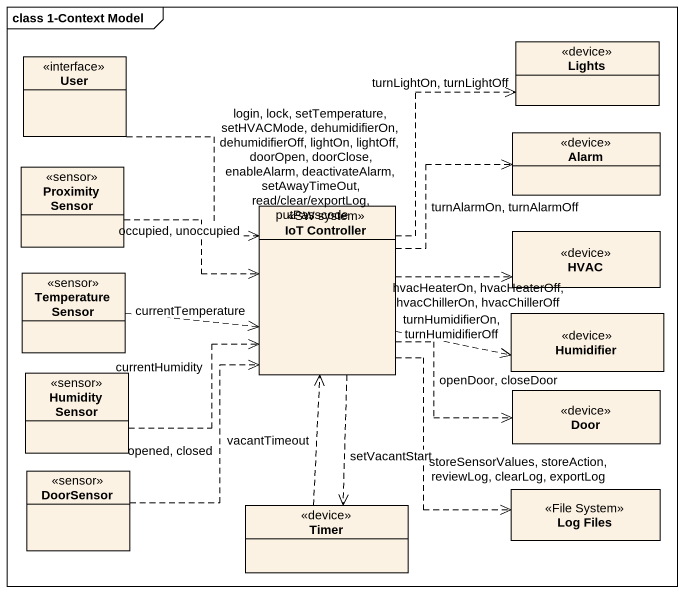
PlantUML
@startuml
mainframe class 1-Context Model
hide circle
hide empty members
class Lights <<device>>
class User <<interface>>
class Alarm <<device>>
class "Proximity Sensor" as Proximity_Sensor <<sensor>>
class "IoT Controller" as IoT_Controller <<SW system>>
class HVAC <<device>>
class "Temperature Sensor" as Temperature_Sensor <<sensor>>
class Humidifier <<device>>
class "Humidity Sensor" as Humidity_Sensor <<sensor>>
class Door <<device>>
class DoorSensor <<sensor>>
class Timer <<device>>
class "Log Files" as Log_Files <<File System>>
User ..> IoT_Controller : login, lock, setTemperature, setHVACMode, dehumidifierOn, dehumidifierOff, lightOn, lightOff, doorOpen, doorClose, enableAlarm, deactivateAlarm, setAwayTimeOut, read/clear/exportLog, putPasscode
Proximity_Sensor .right.> IoT_Controller : occupied, unoccupied
IoT_Controller .up.> Lights : turnLightOn, turnLightOff
IoT_Controller .right.> Alarm : turnAlarmOn, turnAlarmOff
IoT_Controller .right.> HVAC : hvacHeaterOn, hvacHeaterOff, hvacChillerOn, hvacChillerOff
IoT_Controller .right.> Humidifier : turnHumidifierOn, turnHumidifierOff
IoT_Controller .right.> Door : openDoor, closeDoor
IoT_Controller ..> Timer : setVacantStart
IoT_Controller ..> Log_Files : storeSensorValues, storeAction, reviewLog, clearLog, exportLog
Temperature_Sensor .right.> IoT_Controller : currentTemperature
Humidity_Sensor .right.> IoT_Controller : currentHumidity
DoorSensor .up.> IoT_Controller : opened, closed
Timer .up.> IoT_Controller : vacantTimeout
@enduml
